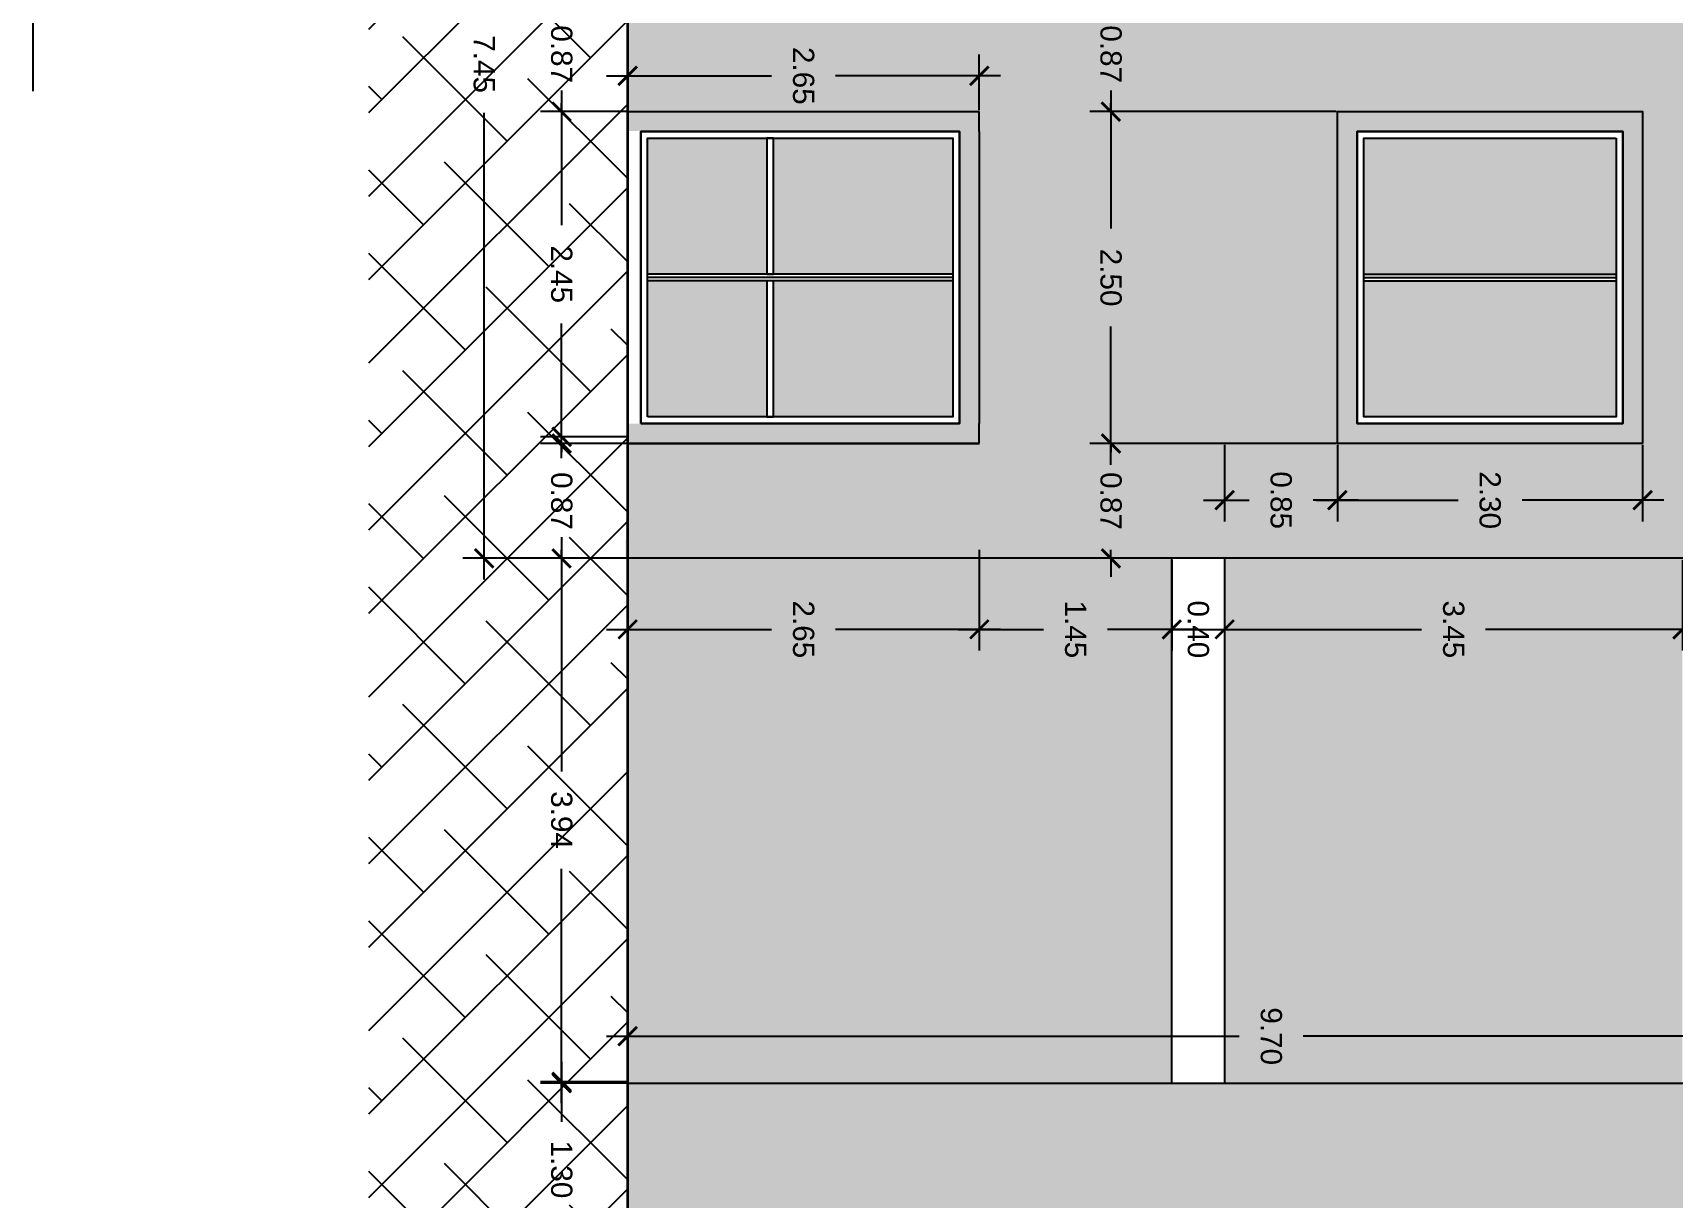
# Model space of a CAD drawing. Header units: metres. Extents: x 2618 to 2886, y 1654 to 1931.
# Drawn here: x 2618.39 to 2630.75, y 1786.74 to 1795.52 of the extents above; entities that cross this region are included whole.
import ezdxf

# ---------------------------------------------------------------- set-up
doc = ezdxf.new("R2010")
doc.units = ezdxf.units.M
doc.header["$PDMODE"] = 35
doc.linetypes.add('HIDDEN', pattern=[9.525, 6.35, -3.175])
for name, color, linetype in [('A-ANNO-DIMS-0100', 2, 'Continuous'), ('A-ANNO-TEXT', 3, 'Continuous'), ('A-ELEV0', 7, 'Continuous'), ('A-ELEV3', 2, 'Continuous'), ('A-ELEV5', 5, 'Continuous'), ('A-PATT+', 8, 'Continuous')]:
    doc.layers.add(name, color=color, linetype=linetype)
doc.styles.add('ACABADOS', font='arial.ttf')
doc.dimstyles.new('100', dxfattribs={"dimtxt": 0.16, "dimasz": 0.14, "dimexe": 0.16, "dimexo": 0.01, "dimgap": 0.16, "dimtad": 0, "dimtih": 1, "dimtoh": 1, "dimzin": 1, "dimdsep": 46, "dimtxsty": 'ACABADOS', "dimblk": 'ARCHTICK', "dimcen": 0.16, "dimdle": 0.16, "dimclrd": 1, "dimclre": 8, "dimclrt": 2, "dimadec": 1, "dimazin": 0, "dimtp": 1.2, "dimtm": 0.6, "dimtfac": 1, "dimtix": 1, "dimtmove": 2, "dimatfit": 3, "dimldrblk": 'ARCHTICK', "dimfxl": 1, "dimtolj": 1, "dimtzin": 1, "dimarcsym": 0})

# ---------------------------------------------------------------- blocks, each defined once
blk = doc.blocks.new('A$Cf8c6ff47')
at = {"layer": 'A-ELEV3', "transparency": 33554457}
h = blk.add_hatch(color=256, dxfattribs=at)
h.dxf.hatch_style = 1
h.paths.add_polyline_path([(0.05, -1.125), (0.05, -2.15), (1.95, -2.15), (1.95, -1.125)])
h.paths.add_polyline_path([(1.95, -1.075), (1.95, -0.05), (0.05, -0.05), (0.05, -1.075)])
at = {"layer": 'A-ELEV3'}
for p, q in [((0.05, -1.075), (1.95, -1.075)), ((0.05, -1.1), (1.95, -1.1)), ((0.05, -1.125), (1.95, -1.125))]:
    blk.add_line(p, q, dxfattribs=at)
for points in [[(2, 0), (2, -2.2), (0, -2.2), (0, 0)], [(1.95, -0.05), (1.95, -2.15), (0.05, -2.15), (0.05, -0.05)]]:
    blk.add_lwpolyline(points, close=True, dxfattribs=at)
blk = doc.blocks.new('_ArchTick')
at = {"color": 0, "linetype": 'ByBlock', "const_width": 0.15}
blk.add_lwpolyline([(-0.5, -0.5), (0.5, 0.5)], dxfattribs=at)
blk = doc.blocks.new('*D527')
at = {"layer": 'A-ANNO-DIMS-0100', "color": 8, "linetype": 'HIDDEN', "lineweight": -2, "transparency": 16777216}
for p, q in [((2622.875, 1787.619), (2622.875, 1788.123)), ((2632.574, 1787.619), (2632.574, 1788.123))]:
    blk.add_line(p, q, dxfattribs=at)
at = {"layer": 'A-ANNO-DIMS-0100', "color": 32, "lineweight": -2, "transparency": 16777216}
for p, q in [((2622.715, 1787.963), (2627.483, 1787.963)), ((2632.734, 1787.963), (2627.966, 1787.963))]:
    blk.add_line(p, q, dxfattribs=at)
at = {"layer": 'Defpoints', "color": 0, "transparency": 16777216}
for p in [(2632.574, 1787.963), (2622.875, 1787.609, 0), (2632.574, 1787.609, 0)]:
    blk.add_point(p, dxfattribs=at)
at = {"layer": 'A-ANNO-DIMS-0100', "color": 32, "lineweight": -2, "transparency": 16777216, "xscale": 0.14, "yscale": 0.14, "zscale": 0.14, "rotation": 180}
blk.add_blockref('_ArchTick', (2622.875, 1787.963), dxfattribs=at)
at = {"layer": 'A-ANNO-DIMS-0100', "color": 32, "lineweight": -2, "transparency": 16777216, "xscale": 0.14, "yscale": 0.14, "zscale": 0.14}
blk.add_blockref('_ArchTick', (2632.574, 1787.963), dxfattribs=at)
at = {"layer": 'A-ANNO-DIMS-0100', "transparency": 16777216, "insert": (2627.725, 1787.963), "char_height": 0.16, "attachment_point": 5, "rotation": 270, "style": 'ACABADOS'}
blk.add_mtext('\\A1;9.70', dxfattribs=at)
blk = doc.blocks.new('*D528')
at = {"layer": 'A-ANNO-DIMS-0100', "color": 8, "linetype": 'HIDDEN', "lineweight": -2, "transparency": 16777216}
for p, q in [((2625.525, 1791.626), (2625.525, 1790.868)), ((2622.875, 1791.548), (2622.875, 1790.868))]:
    blk.add_line(p, q, dxfattribs=at)
at = {"layer": 'A-ANNO-DIMS-0100', "color": 32, "lineweight": -2, "transparency": 16777216}
for p, q in [((2622.715, 1791.028), (2623.958, 1791.028)), ((2625.685, 1791.028), (2624.442, 1791.028))]:
    blk.add_line(p, q, dxfattribs=at)
at = {"layer": 'Defpoints', "color": 0, "transparency": 16777216}
for p in [(2625.525, 1791.636, 0), (2622.875, 1791.558, 0), (2625.525, 1791.028)]:
    blk.add_point(p, dxfattribs=at)
at = {"layer": 'A-ANNO-DIMS-0100', "color": 32, "lineweight": -2, "transparency": 16777216, "xscale": 0.14, "yscale": 0.14, "zscale": 0.14, "rotation": 180}
blk.add_blockref('_ArchTick', (2622.875, 1791.028), dxfattribs=at)
at = {"layer": 'A-ANNO-DIMS-0100', "color": 32, "lineweight": -2, "transparency": 16777216, "xscale": 0.14, "yscale": 0.14, "zscale": 0.14}
blk.add_blockref('_ArchTick', (2625.525, 1791.028), dxfattribs=at)
at = {"layer": 'A-ANNO-DIMS-0100', "transparency": 16777216, "insert": (2624.2, 1791.028), "char_height": 0.16, "attachment_point": 5, "rotation": 270, "style": 'ACABADOS'}
blk.add_mtext('\\A1;2.65', dxfattribs=at)
blk = doc.blocks.new('*D539')
at = {"layer": 'A-ANNO-DIMS-0100', "color": 8, "linetype": 'HIDDEN', "lineweight": -2, "transparency": 16777216}
for p, q in [((2625.525, 1791.548), (2625.525, 1790.868)), ((2626.975, 1791.548), (2626.975, 1790.868))]:
    blk.add_line(p, q, dxfattribs=at)
at = {"layer": 'A-ANNO-DIMS-0100', "color": 32, "lineweight": -2, "transparency": 16777216}
for p, q in [((2625.365, 1791.028), (2626.008, 1791.028)), ((2627.135, 1791.028), (2626.492, 1791.028))]:
    blk.add_line(p, q, dxfattribs=at)
at = {"layer": 'Defpoints', "color": 0, "transparency": 16777216}
for p in [(2625.525, 1791.558), (2626.975, 1791.558, 0), (2626.975, 1791.028)]:
    blk.add_point(p, dxfattribs=at)
at = {"layer": 'A-ANNO-DIMS-0100', "color": 32, "lineweight": -2, "transparency": 16777216, "xscale": 0.14, "yscale": 0.14, "zscale": 0.14, "rotation": 180}
blk.add_blockref('_ArchTick', (2625.525, 1791.028), dxfattribs=at)
at = {"layer": 'A-ANNO-DIMS-0100', "color": 32, "lineweight": -2, "transparency": 16777216, "xscale": 0.14, "yscale": 0.14, "zscale": 0.14}
blk.add_blockref('_ArchTick', (2626.975, 1791.028), dxfattribs=at)
at = {"layer": 'A-ANNO-DIMS-0100', "transparency": 16777216, "insert": (2626.25, 1791.028), "char_height": 0.16, "attachment_point": 5, "rotation": 270, "style": 'ACABADOS'}
blk.add_mtext('\\A1;1.45', dxfattribs=at)
blk = doc.blocks.new('*D540')
at = {"layer": 'A-ANNO-DIMS-0100', "color": 8, "linetype": 'HIDDEN', "lineweight": -2, "transparency": 16777216}
for p, q in [((2626.975, 1791.551), (2626.975, 1790.868)), ((2627.374, 1791.551), (2627.374, 1790.868))]:
    blk.add_line(p, q, dxfattribs=at)
at = {"layer": 'A-ANNO-DIMS-0100', "color": 32, "lineweight": -2, "transparency": 16777216}
for p, q in [((2626.975, 1791.028), (2626.835, 1791.028)), ((2626.975, 1791.028), (2627.374, 1791.028)), ((2627.374, 1791.028), (2627.514, 1791.028))]:
    blk.add_line(p, q, dxfattribs=at)
at = {"layer": 'Defpoints', "color": 0, "transparency": 16777216}
for p in [(2626.975, 1791.561, 0), (2627.374, 1791.561, 0), (2627.374, 1791.028)]:
    blk.add_point(p, dxfattribs=at)
at = {"layer": 'A-ANNO-DIMS-0100', "color": 32, "lineweight": -2, "transparency": 16777216, "xscale": 0.14, "yscale": 0.14, "zscale": 0.14}
blk.add_blockref('_ArchTick', (2626.975, 1791.028), dxfattribs=at)
at = {"layer": 'A-ANNO-DIMS-0100', "color": 32, "lineweight": -2, "transparency": 16777216, "xscale": 0.14, "yscale": 0.14, "zscale": 0.14, "rotation": 180}
blk.add_blockref('_ArchTick', (2627.374, 1791.028), dxfattribs=at)
at = {"layer": 'A-ANNO-DIMS-0100', "transparency": 16777216, "insert": (2627.175, 1791.028), "char_height": 0.16, "attachment_point": 5, "rotation": 270, "style": 'ACABADOS'}
blk.add_mtext('\\A1;0.40', dxfattribs=at)
blk = doc.blocks.new('*D541')
at = {"layer": 'A-ANNO-DIMS-0100', "color": 8, "linetype": 'HIDDEN', "lineweight": -2, "transparency": 16777216}
for p, q in [((2627.374, 1791.551), (2627.374, 1790.868)), ((2630.824, 1791.551), (2630.824, 1790.868))]:
    blk.add_line(p, q, dxfattribs=at)
at = {"layer": 'A-ANNO-DIMS-0100', "color": 32, "lineweight": -2, "transparency": 16777216}
for p, q in [((2627.214, 1791.028), (2628.858, 1791.028)), ((2630.984, 1791.028), (2629.341, 1791.028))]:
    blk.add_line(p, q, dxfattribs=at)
at = {"layer": 'Defpoints', "color": 0, "transparency": 16777216}
for p in [(2627.374, 1791.561, 0), (2630.824, 1791.561, 0), (2630.824, 1791.028)]:
    blk.add_point(p, dxfattribs=at)
at = {"layer": 'A-ANNO-DIMS-0100', "color": 32, "lineweight": -2, "transparency": 16777216, "xscale": 0.14, "yscale": 0.14, "zscale": 0.14, "rotation": 180}
blk.add_blockref('_ArchTick', (2627.374, 1791.028), dxfattribs=at)
at = {"layer": 'A-ANNO-DIMS-0100', "color": 32, "lineweight": -2, "transparency": 16777216, "xscale": 0.14, "yscale": 0.14, "zscale": 0.14}
blk.add_blockref('_ArchTick', (2630.824, 1791.028), dxfattribs=at)
at = {"layer": 'A-ANNO-DIMS-0100', "transparency": 16777216, "insert": (2629.099, 1791.028), "char_height": 0.16, "attachment_point": 5, "rotation": 270, "style": 'ACABADOS'}
blk.add_mtext('\\A1;3.45', dxfattribs=at)
blk = doc.blocks.new('*D550')
at = {"layer": 'A-ANNO-DIMS-0100', "color": 32, "lineweight": -2, "transparency": 16777216}
for p, q in [((2622.377, 1791.723), (2622.377, 1789.958)), ((2622.377, 1787.459), (2622.377, 1789.223))]:
    blk.add_line(p, q, dxfattribs=at)
at = {"layer": 'A-ANNO-DIMS-0100', "color": 8, "linetype": 'HIDDEN', "lineweight": -2, "transparency": 16777216}
for p, q in [((2622.865, 1791.563), (2622.217, 1791.563)), ((2622.865, 1787.619), (2622.217, 1787.619))]:
    blk.add_line(p, q, dxfattribs=at)
at = {"layer": 'Defpoints', "color": 0, "transparency": 16777216}
for p in [(2622.377, 1791.563), (2622.875, 1791.563, 0), (2622.875, 1787.619)]:
    blk.add_point(p, dxfattribs=at)
at = {"layer": 'A-ANNO-DIMS-0100', "color": 32, "lineweight": -2, "transparency": 16777216, "xscale": 0.14, "yscale": 0.14, "zscale": 0.14}
for p, rotation in [((2622.377, 1791.563), 90), ((2622.377, 1787.619), 270)]:
    blk.add_blockref('_ArchTick', p, dxfattribs=dict(at, rotation=rotation))
at = {"layer": 'A-ANNO-DIMS-0100', "transparency": 16777216, "insert": (2622.377, 1789.591), "char_height": 0.16, "attachment_point": 5, "rotation": 270, "style": 'ACABADOS'}
blk.add_mtext('\\A1;3.94', dxfattribs=at)
blk = doc.blocks.new('*D551')
at = {"layer": 'A-ANNO-DIMS-0100', "color": 32, "lineweight": -2, "transparency": 16777216}
for p, q in [((2622.377, 1787.769), (2622.377, 1787.319)), ((2622.377, 1786.149), (2622.377, 1786.599))]:
    blk.add_line(p, q, dxfattribs=at)
at = {"layer": 'A-ANNO-DIMS-0100', "color": 8, "linetype": 'HIDDEN', "lineweight": -2, "transparency": 16777216}
for p, q in [((2622.865, 1787.609), (2622.217, 1787.609)), ((2622.865, 1786.309), (2622.217, 1786.309))]:
    blk.add_line(p, q, dxfattribs=at)
at = {"layer": 'Defpoints', "color": 0, "transparency": 16777216}
for p in [(2622.875, 1787.609, 0), (2622.377, 1786.309), (2622.875, 1786.309, 0)]:
    blk.add_point(p, dxfattribs=at)
at = {"layer": 'A-ANNO-DIMS-0100', "color": 32, "lineweight": -2, "transparency": 16777216, "xscale": 0.14, "yscale": 0.14, "zscale": 0.14}
for p, rotation in [((2622.377, 1787.609), 90), ((2622.377, 1786.309), 270)]:
    blk.add_blockref('_ArchTick', p, dxfattribs=dict(at, rotation=rotation))
at = {"layer": 'A-ANNO-DIMS-0100', "transparency": 16777216, "insert": (2622.377, 1786.959), "char_height": 0.16, "attachment_point": 5, "rotation": 270, "style": 'ACABADOS'}
blk.add_mtext('\\A1;1.30', dxfattribs=at)
blk = doc.blocks.new('*D561')
at = {"layer": 'A-ANNO-DIMS-0100', "color": 32, "lineweight": -2, "transparency": 16777216}
for p, q in [((2626.517, 1795.793), (2626.517, 1795.933)), ((2626.517, 1795.793), (2626.517, 1795.728)), ((2626.517, 1794.928), (2626.517, 1794.993)), ((2626.517, 1794.928), (2626.517, 1794.788))]:
    blk.add_line(p, q, dxfattribs=at)
at = {"layer": 'A-ANNO-DIMS-0100', "color": 8, "linetype": 'HIDDEN', "lineweight": -2, "transparency": 16777216}
for p, q in [((2628.214, 1795.793), (2626.357, 1795.793)), ((2628.214, 1794.928), (2626.357, 1794.928))]:
    blk.add_line(p, q, dxfattribs=at)
at = {"layer": 'Defpoints', "color": 0, "transparency": 16777216}
for p in [(2628.224, 1795.793, 0), (2626.517, 1794.928), (2628.224, 1794.928)]:
    blk.add_point(p, dxfattribs=at)
at = {"layer": 'A-ANNO-DIMS-0100', "color": 32, "lineweight": -2, "transparency": 16777216, "xscale": 0.14, "yscale": 0.14, "zscale": 0.14}
for p, rotation in [((2626.517, 1795.793), 270), ((2626.517, 1794.928), 90)]:
    blk.add_blockref('_ArchTick', p, dxfattribs=dict(at, rotation=rotation))
at = {"layer": 'A-ANNO-DIMS-0100', "transparency": 16777216, "insert": (2626.517, 1795.361), "char_height": 0.16, "attachment_point": 5, "rotation": 270, "style": 'ACABADOS'}
blk.add_mtext('\\A1;0.87', dxfattribs=at)
blk = doc.blocks.new('*D562')
at = {"layer": 'A-ANNO-DIMS-0100', "color": 32, "lineweight": -2, "transparency": 16777216}
for p, q in [((2626.517, 1795.088), (2626.517, 1794.047)), ((2626.517, 1792.268), (2626.517, 1793.309))]:
    blk.add_line(p, q, dxfattribs=at)
at = {"layer": 'A-ANNO-DIMS-0100', "color": 8, "linetype": 'HIDDEN', "lineweight": -2, "transparency": 16777216}
for p, q in [((2628.214, 1794.928), (2626.357, 1794.928)), ((2628.214, 1792.428), (2626.357, 1792.428))]:
    blk.add_line(p, q, dxfattribs=at)
at = {"layer": 'Defpoints', "color": 0, "transparency": 16777216}
for p in [(2628.224, 1794.928), (2626.517, 1792.428), (2628.224, 1792.428)]:
    blk.add_point(p, dxfattribs=at)
at = {"layer": 'A-ANNO-DIMS-0100', "color": 32, "lineweight": -2, "transparency": 16777216, "xscale": 0.14, "yscale": 0.14, "zscale": 0.14}
for p, rotation in [((2626.517, 1794.928), 90), ((2626.517, 1792.428), 270)]:
    blk.add_blockref('_ArchTick', p, dxfattribs=dict(at, rotation=rotation))
at = {"layer": 'A-ANNO-DIMS-0100', "transparency": 16777216, "insert": (2626.517, 1793.678), "char_height": 0.16, "attachment_point": 5, "rotation": 270, "style": 'ACABADOS'}
blk.add_mtext('\\A1;2.50', dxfattribs=at)
blk = doc.blocks.new('*D563')
at = {"layer": 'A-ANNO-DIMS-0100', "color": 32, "lineweight": -2, "transparency": 16777216}
for p, q in [((2626.517, 1792.428), (2626.517, 1792.568)), ((2626.517, 1792.428), (2626.517, 1792.363)), ((2626.517, 1791.563), (2626.517, 1791.628)), ((2626.517, 1791.563), (2626.517, 1791.423))]:
    blk.add_line(p, q, dxfattribs=at)
at = {"layer": 'A-ANNO-DIMS-0100', "color": 8, "linetype": 'HIDDEN', "lineweight": -2, "transparency": 16777216}
for p, q in [((2628.214, 1792.428), (2626.357, 1792.428)), ((2626.965, 1791.563), (2626.357, 1791.563))]:
    blk.add_line(p, q, dxfattribs=at)
at = {"layer": 'Defpoints', "color": 0, "transparency": 16777216}
for p in [(2628.224, 1792.428), (2626.517, 1791.563), (2626.975, 1791.563)]:
    blk.add_point(p, dxfattribs=at)
at = {"layer": 'A-ANNO-DIMS-0100', "color": 32, "lineweight": -2, "transparency": 16777216, "xscale": 0.14, "yscale": 0.14, "zscale": 0.14}
for p, rotation in [((2626.517, 1792.428), 270), ((2626.517, 1791.563), 90)]:
    blk.add_blockref('_ArchTick', p, dxfattribs=dict(at, rotation=rotation))
at = {"layer": 'A-ANNO-DIMS-0100', "transparency": 16777216, "insert": (2626.517, 1791.995), "char_height": 0.16, "attachment_point": 5, "rotation": 270, "style": 'ACABADOS'}
blk.add_mtext('\\A1;0.87', dxfattribs=at)
blk = doc.blocks.new('*D566')
at = {"layer": 'A-ANNO-DIMS-0100', "color": 32, "lineweight": -2, "transparency": 16777216}
for p, q in [((2621.793, 1799.169), (2621.793, 1795.653)), ((2621.793, 1791.403), (2621.793, 1794.918))]:
    blk.add_line(p, q, dxfattribs=at)
at = {"layer": 'A-ANNO-DIMS-0100', "color": 8, "linetype": 'HIDDEN', "lineweight": -2, "transparency": 16777216}
for p, q in [((2622.865, 1799.009), (2621.633, 1799.009)), ((2622.865, 1791.563), (2621.633, 1791.563))]:
    blk.add_line(p, q, dxfattribs=at)
at = {"layer": 'Defpoints', "color": 0, "transparency": 16777216}
for p in [(2622.875, 1799.009, 0), (2621.793, 1791.563), (2622.875, 1791.563, 0)]:
    blk.add_point(p, dxfattribs=at)
at = {"layer": 'A-ANNO-DIMS-0100', "color": 32, "lineweight": -2, "transparency": 16777216, "xscale": 0.14, "yscale": 0.14, "zscale": 0.14}
for p, rotation in [((2621.793, 1799.009), 90), ((2621.793, 1791.563), 270)]:
    blk.add_blockref('_ArchTick', p, dxfattribs=dict(at, rotation=rotation))
at = {"layer": 'A-ANNO-DIMS-0100', "transparency": 16777216, "insert": (2621.793, 1795.286), "char_height": 0.16, "attachment_point": 5, "rotation": 270, "style": 'ACABADOS'}
blk.add_mtext('\\A1;7.45', dxfattribs=at)
blk = doc.blocks.new('*D674')
at = {"layer": 'A-ANNO-DIMS-0100', "color": 8, "linetype": 'HIDDEN', "lineweight": -2, "transparency": 16777216}
for p, q in [((2627.374, 1792.418), (2627.374, 1791.841)), ((2628.224, 1792.418), (2628.224, 1791.841))]:
    blk.add_line(p, q, dxfattribs=at)
at = {"layer": 'A-ANNO-DIMS-0100', "color": 32, "lineweight": -2, "transparency": 16777216}
for p, q in [((2627.214, 1792.001), (2627.558, 1792.001)), ((2628.384, 1792.001), (2628.041, 1792.001))]:
    blk.add_line(p, q, dxfattribs=at)
at = {"layer": 'Defpoints', "color": 0, "transparency": 16777216}
for p in [(2627.374, 1792.428), (2628.224, 1792.428, 0), (2628.224, 1792.001)]:
    blk.add_point(p, dxfattribs=at)
at = {"layer": 'A-ANNO-DIMS-0100', "color": 32, "lineweight": -2, "transparency": 16777216, "xscale": 0.14, "yscale": 0.14, "zscale": 0.14, "rotation": 180}
blk.add_blockref('_ArchTick', (2627.374, 1792.001), dxfattribs=at)
at = {"layer": 'A-ANNO-DIMS-0100', "color": 32, "lineweight": -2, "transparency": 16777216, "xscale": 0.14, "yscale": 0.14, "zscale": 0.14}
blk.add_blockref('_ArchTick', (2628.224, 1792.001), dxfattribs=at)
at = {"layer": 'A-ANNO-DIMS-0100', "transparency": 16777216, "insert": (2627.799, 1792.001), "char_height": 0.16, "attachment_point": 5, "rotation": 270, "style": 'ACABADOS'}
blk.add_mtext('\\A1;0.85', dxfattribs=at)
blk = doc.blocks.new('*D675')
at = {"layer": 'A-ANNO-DIMS-0100', "color": 8, "linetype": 'HIDDEN', "lineweight": -2, "transparency": 16777216}
for p, q in [((2628.224, 1792.418), (2628.224, 1791.841)), ((2630.524, 1792.418), (2630.524, 1791.841))]:
    blk.add_line(p, q, dxfattribs=at)
at = {"layer": 'A-ANNO-DIMS-0100', "color": 32, "lineweight": -2, "transparency": 16777216}
for p, q in [((2628.064, 1792.001), (2629.133, 1792.001)), ((2630.684, 1792.001), (2629.616, 1792.001))]:
    blk.add_line(p, q, dxfattribs=at)
at = {"layer": 'Defpoints', "color": 0, "transparency": 16777216}
for p in [(2628.224, 1792.428), (2630.524, 1792.428, 0), (2630.524, 1792.001)]:
    blk.add_point(p, dxfattribs=at)
at = {"layer": 'A-ANNO-DIMS-0100', "color": 32, "lineweight": -2, "transparency": 16777216, "xscale": 0.14, "yscale": 0.14, "zscale": 0.14, "rotation": 180}
blk.add_blockref('_ArchTick', (2628.224, 1792.001), dxfattribs=at)
at = {"layer": 'A-ANNO-DIMS-0100', "color": 32, "lineweight": -2, "transparency": 16777216, "xscale": 0.14, "yscale": 0.14, "zscale": 0.14}
blk.add_blockref('_ArchTick', (2630.524, 1792.001), dxfattribs=at)
at = {"layer": 'A-ANNO-DIMS-0100', "transparency": 16777216, "insert": (2629.374, 1792.001), "char_height": 0.16, "attachment_point": 5, "rotation": 270, "style": 'ACABADOS'}
blk.add_mtext('\\A1;2.30', dxfattribs=at)
blk = doc.blocks.new('*D690')
at = {"layer": 'A-ANNO-DIMS-0100', "color": 8, "linetype": 'HIDDEN', "lineweight": -2, "transparency": 16777216}
for p, q in [((2622.875, 1794.938), (2622.875, 1795.358)), ((2625.525, 1794.938), (2625.525, 1795.358))]:
    blk.add_line(p, q, dxfattribs=at)
at = {"layer": 'A-ANNO-DIMS-0100', "color": 32, "lineweight": -2, "transparency": 16777216}
for p, q in [((2622.715, 1795.198), (2623.958, 1795.198)), ((2625.685, 1795.198), (2624.442, 1795.198))]:
    blk.add_line(p, q, dxfattribs=at)
at = {"layer": 'Defpoints', "color": 0, "transparency": 16777216}
for p in [(2625.525, 1795.198), (2622.875, 1794.928, 0), (2625.525, 1794.928, 0)]:
    blk.add_point(p, dxfattribs=at)
at = {"layer": 'A-ANNO-DIMS-0100', "color": 32, "lineweight": -2, "transparency": 16777216, "xscale": 0.14, "yscale": 0.14, "zscale": 0.14, "rotation": 180}
blk.add_blockref('_ArchTick', (2622.875, 1795.198), dxfattribs=at)
at = {"layer": 'A-ANNO-DIMS-0100', "color": 32, "lineweight": -2, "transparency": 16777216, "xscale": 0.14, "yscale": 0.14, "zscale": 0.14}
blk.add_blockref('_ArchTick', (2625.525, 1795.198), dxfattribs=at)
at = {"layer": 'A-ANNO-DIMS-0100', "transparency": 16777216, "insert": (2624.2, 1795.198), "char_height": 0.16, "attachment_point": 5, "rotation": 270, "style": 'ACABADOS'}
blk.add_mtext('\\A1;2.65', dxfattribs=at)
blk = doc.blocks.new('*D693')
at = {"layer": 'A-ANNO-DIMS-0100', "color": 32, "lineweight": -2, "transparency": 16777216}
for p, q in [((2622.377, 1792.428), (2622.377, 1792.568)), ((2622.377, 1792.428), (2622.377, 1792.363)), ((2622.377, 1791.563), (2622.377, 1791.628)), ((2622.377, 1791.563), (2622.377, 1791.423))]:
    blk.add_line(p, q, dxfattribs=at)
at = {"layer": 'A-ANNO-DIMS-0100', "color": 8, "linetype": 'HIDDEN', "lineweight": -2, "transparency": 16777216}
for p, q in [((2622.865, 1792.428), (2622.217, 1792.428)), ((2622.865, 1791.563), (2622.217, 1791.563))]:
    blk.add_line(p, q, dxfattribs=at)
at = {"layer": 'Defpoints', "color": 0, "transparency": 16777216}
for p in [(2622.377, 1792.428), (2622.875, 1792.428, 0), (2622.875, 1791.563, 0)]:
    blk.add_point(p, dxfattribs=at)
at = {"layer": 'A-ANNO-DIMS-0100', "color": 32, "lineweight": -2, "transparency": 16777216, "xscale": 0.14, "yscale": 0.14, "zscale": 0.14}
for p, rotation in [((2622.377, 1792.428), 270), ((2622.377, 1791.563), 90)]:
    blk.add_blockref('_ArchTick', p, dxfattribs=dict(at, rotation=rotation))
at = {"layer": 'A-ANNO-DIMS-0100', "transparency": 16777216, "insert": (2622.377, 1791.995), "char_height": 0.16, "attachment_point": 5, "rotation": 270, "style": 'ACABADOS'}
blk.add_mtext('\\A1;0.87', dxfattribs=at)
blk = doc.blocks.new('*D694')
at = {"layer": 'A-ANNO-DIMS-0100', "color": 32, "lineweight": -2, "transparency": 16777216}
for p, q in [((2622.377, 1795.088), (2622.377, 1794.073)), ((2622.377, 1792.318), (2622.377, 1793.333))]:
    blk.add_line(p, q, dxfattribs=at)
at = {"layer": 'A-ANNO-DIMS-0100', "color": 8, "linetype": 'HIDDEN', "lineweight": -2, "transparency": 16777216}
for p, q in [((2622.865, 1794.928), (2622.217, 1794.928)), ((2622.865, 1792.478), (2622.217, 1792.478))]:
    blk.add_line(p, q, dxfattribs=at)
at = {"layer": 'Defpoints', "color": 0, "transparency": 16777216}
for p in [(2622.377, 1794.928), (2622.875, 1794.928), (2622.875, 1792.478)]:
    blk.add_point(p, dxfattribs=at)
at = {"layer": 'A-ANNO-DIMS-0100', "color": 32, "lineweight": -2, "transparency": 16777216, "xscale": 0.14, "yscale": 0.14, "zscale": 0.14}
for p, rotation in [((2622.377, 1794.928), 90), ((2622.377, 1792.478), 270)]:
    blk.add_blockref('_ArchTick', p, dxfattribs=dict(at, rotation=rotation))
at = {"layer": 'A-ANNO-DIMS-0100', "transparency": 16777216, "insert": (2622.377, 1793.703), "char_height": 0.16, "attachment_point": 5, "rotation": 270, "style": 'ACABADOS'}
blk.add_mtext('\\A1;2.45', dxfattribs=at)
blk = doc.blocks.new('*D695')
at = {"layer": 'A-ANNO-DIMS-0100', "color": 32, "lineweight": -2, "transparency": 16777216}
for p, q in [((2622.377, 1795.793), (2622.377, 1795.933)), ((2622.377, 1795.793), (2622.377, 1795.728)), ((2622.377, 1794.928), (2622.377, 1794.993)), ((2622.377, 1794.928), (2622.377, 1794.788))]:
    blk.add_line(p, q, dxfattribs=at)
at = {"layer": 'A-ANNO-DIMS-0100', "color": 8, "linetype": 'HIDDEN', "lineweight": -2, "transparency": 16777216}
for p, q in [((2622.865, 1795.793), (2622.217, 1795.793)), ((2622.865, 1794.928), (2622.217, 1794.928))]:
    blk.add_line(p, q, dxfattribs=at)
at = {"layer": 'Defpoints', "color": 0, "transparency": 16777216}
for p in [(2622.377, 1795.793), (2622.875, 1795.793, 0), (2622.875, 1794.928, 0)]:
    blk.add_point(p, dxfattribs=at)
at = {"layer": 'A-ANNO-DIMS-0100', "color": 32, "lineweight": -2, "transparency": 16777216, "xscale": 0.14, "yscale": 0.14, "zscale": 0.14}
for p, rotation in [((2622.377, 1795.793), 270), ((2622.377, 1794.928), 90)]:
    blk.add_blockref('_ArchTick', p, dxfattribs=dict(at, rotation=rotation))
at = {"layer": 'A-ANNO-DIMS-0100', "transparency": 16777216, "insert": (2622.377, 1795.361), "char_height": 0.16, "attachment_point": 5, "rotation": 270, "style": 'ACABADOS'}
blk.add_mtext('\\A1;0.87', dxfattribs=at)
blk = doc.blocks.new('A$C24a1790f')
at = {"layer": 'A-ELEV3', "transparency": 33554457}
h = blk.add_hatch(color=256, dxfattribs=at)
h.dxf.hatch_style = 1
h.paths.add_polyline_path([(2.35, -1.075), (2.35, -0.05), (0.05, -0.05), (0.05, -1.075)])
h.paths.add_polyline_path([(0.05, -1.125), (0.05, -2.15), (2.35, -2.15), (2.35, -1.125)])
h.paths.add_polyline_path([(0.95, -0.05), (0.95, -1.075), (1, -1.075), (1, -0.05)])
h.paths.add_polyline_path([(0.95, -1.125), (0.95, -2.15), (1, -2.15), (1, -1.125)])
at = {"layer": 'A-ANNO-DIMS-0100', "elevation": 0}
for points in [[(0.95, -0.05), (0.95, -1.075), (1, -1.075), (1, -0.05)], [(0.95, -1.125), (0.95, -2.15), (1, -2.15), (1, -1.125)]]:
    blk.add_lwpolyline(points, close=True, dxfattribs=at)
at = {"layer": 'A-ELEV3'}
for p, q in [((2.4, -2.2, 0), (2.4, 0, 0)), ((0, 0), (0, -2.2, 0)), ((2.4, 0, 0), (0, 0)), ((2.35, -1.075, 0), (0.05, -1.075, 0)), ((2.35, -1.1, 0), (0.05, -1.1, 0)), ((2.35, -1.125, 0), (0.05, -1.125, 0)), ((0, -2.2, 0), (2.4, -2.2, 0))]:
    blk.add_line(p, q, dxfattribs=at)
at = {"layer": 'A-ELEV3', "elevation": 0}
blk.add_lwpolyline([(0.05, -2.15), (0.05, -0.05), (2.35, -0.05), (2.35, -2.15)], close=True, dxfattribs=at)

msp = doc.modelspace()

# ---------------------------------------------------------------- hatches: boundary and pattern name
at = {"layer": 'A-ELEV0', "true_color": 0xa24744}
h = msp.add_hatch(color=15, dxfattribs=at)
h.dxf.hatch_style = 1
h.paths.add_polyline_path([(2622.875, 1787.609), (2622.875, 1786.309), (2632.574, 1786.309), (2632.574, 1787.609)])
at = {"layer": 'A-ELEV5', "true_color": 0xca8581}
h = msp.add_hatch(color=23, dxfattribs=at)
h.dxf.hatch_style = 1
h.paths.add_polyline_path([(2627.374, 1787.609), (2630.824, 1787.609), (2630.824, 1791.563), (2627.374, 1791.563), (2627.374, 1791.561)], flags=17)
h.paths.add_polyline_path([(2626.975, 1791.561), (2622.875, 1791.561), (2622.875, 1787.609), (2626.975, 1787.609)], flags=17)
h.paths.add_polyline_path([(2633.974, 1791.563), (2632.374, 1791.563), (2631.024, 1791.563), (2631.024, 1787.609), (2632.574, 1787.609), (2632.574, 1786.309), (2629.774, 1786.309), (2629.774, 1785.484), (2622.875, 1785.484), (2622.875, 1784.984), (2633.974, 1784.984)])
at = {"layer": 'A-PATT+', "transparency": 33554513}
h = msp.add_hatch(dxfattribs=at)
h.set_pattern_fill('ANSI38', color=256, scale=0.14, angle=360, style=0)
h.paths.add_polyline_path([(2620.925, 1770.234), (2622.725, 1770.234), (2622.725, 1780.209), (2622.875, 1780.209), (2622.875, 1817.303), (2620.925, 1817.303)])
h = msp.add_hatch(dxfattribs=at)
h.set_pattern_fill('AR-CONC', color=256, scale=0.005, angle=270)
h.set_pattern_definition([(320, (0, 0.7128), (-0.07969543, -0.91092334), [0.09525, -1.04775]), (265, (0, 0.7128), (0.95528423, 0.1762171), [0.0762, -0.83820292]), (10.451445, (-0.0066, 0.6369), (0.87558876, -0.73470624), [0.08095004, -0.89045122]), (316.1842, (0.254, 0.7128), (-0.21021164, -1.3553952), [0.142875, -1.571625]), (6.635558, (0.2365, 0.5999), (1.2371306, -1.18702067), [0.1214251, -1.33567804]), (261.18415, (0.254, 0.7128), (1.2371306, -1.1870207), [0.11429984, -1.25729866]), (291, (0.1905, 0.5858), (-0.51132599, -0.75807196), [0.09525, -1.04775]), (236, (0.1905, 0.5858), (0.92093983, -0.30901014), [0.0762, -0.8382]), (341.451445, (0.1479, 0.5226), (0.40961384, -1.0670821), [0.08095004, -0.8904497]), (307.5, (0, 0.7128), (0.422775194, -0.015443016), [0, -0.82804, 0, -0.8509, 0, -0.841375]), (277.5, (0, 0.7128), (0.500902874, -0.33409831), [0, -0.48514, 0, -0.80899, 0, -0.320675]), (237.5, (5e-17, 0.99602), (-0.02864372, -0.677952976), [0, -0.3175, 0, -0.9906, 0, -1.31445]), (227.5, (8e-17, 1.123), (0.12713246, -0.74064591), [0, -0.41275, 0, -0.65786, 0, -0.93345])])
h.paths.add_polyline_path([(2622.875, 1813.104), (2632.574, 1813.104), (2632.574, 1802.409), (2630.374, 1802.409), (2630.374, 1805.609), (2626.975, 1805.609), (2626.975, 1805.609), (2622.875, 1805.609), (2622.875, 1806.474), (2625.375, 1806.474), (2625.375, 1808.669), (2622.875, 1808.679)])
h.paths.add_polyline_path([(2622.859, 1791.563), (2632.574, 1791.563), (2632.574, 1802.259), (2630.374, 1802.259), (2630.374, 1799.009), (2626.975, 1799.009), (2627.007, 1799.009), (2622.891, 1799.009), (2622.875, 1798.143), (2625.375, 1798.143), (2625.375, 1795.943), (2622.875, 1795.943), (2622.875, 1794.783), (2625.375, 1794.773), (2625.375, 1792.578), (2622.875, 1792.578)])
h.paths.add_polyline_path([(2628.374, 1808.674), (2628.374, 1806.474), (2630.374, 1806.474), (2630.374, 1808.674)], flags=16)
h.paths.add_polyline_path([(2628.374, 1798.143), (2628.374, 1795.943), (2630.375, 1795.943), (2630.375, 1798.143)], flags=16)
h.paths.add_polyline_path([(2628.374, 1794.778), (2628.374, 1792.578), (2630.374, 1792.578), (2630.374, 1794.778)], flags=16)

# ---------------------------------------------------------------- linework, layer by layer
at = {"layer": 'A-ANNO-TEXT'}
msp.add_line((2618.392, 1812.582, 0), (2618.392, 1795.083, 0), dxfattribs=at)
at = {"layer": 'A-ELEV0', "lineweight": 5, "const_width": 0.02, "elevation": 0}
msp.add_lwpolyline([(2622.725, 1770.234), (2622.725, 1780.209), (2622.875, 1780.209), (2622.875, 1817.303)], dxfattribs=at)
at = {"layer": 'A-ELEV3'}
for p, q in [((2622.875, 1794.928, 0), (2625.525, 1794.928, 0)), ((2625.525, 1794.778, 0), (2625.525, 1794.928, 0)), ((2625.525, 1794.778, 0), (2625.525, 1792.578, 0)), ((2625.525, 1792.428, 0), (2625.525, 1792.578, 0)), ((2622.875, 1792.428, 0), (2625.525, 1792.428, 0)), ((2625.525, 1792.428, 0), (2622.875, 1792.428, 0)), ((2626.975, 1787.609, 0), (2626.975, 1791.561, 0)), ((2627.374, 1791.561, 0), (2627.374, 1787.609, 0))]:
    msp.add_line(p, q, dxfattribs=at)
at = {"layer": 'A-ELEV3', "elevation": 0}
for points in [[(2622.875, 1813.104), (2632.574, 1813.104), (2632.574, 1791.563), (2622.875, 1791.563)], [(2622.875, 1787.609), (2632.574, 1787.609), (2632.574, 1786.309), (2622.875, 1786.309)]]:
    msp.add_lwpolyline(points, dxfattribs=at)
for points in [[(2630.524, 1792.428), (2628.224, 1792.428), (2628.224, 1794.928), (2630.524, 1794.928)], [(2622.975, 1792.578), (2622.975, 1794.778), (2625.375, 1794.778), (2625.375, 1792.578)], [(2628.374, 1794.778), (2628.374, 1792.578), (2630.374, 1792.578), (2630.374, 1794.778)]]:
    msp.add_lwpolyline(points, close=True, dxfattribs=at)

# ---------------------------------------------------------------- block references
at = {"layer": 'A-ANNO-DIMS-0100'}
msp.add_blockref('A$C24a1790f', (2622.975, 1794.778, 0), dxfattribs=at)
at = {"layer": 'A-ELEV3'}
msp.add_blockref('A$Cf8c6ff47', (2628.374, 1794.778, 0), dxfattribs=at)

# ---------------------------------------------------------------- dimensions: what is measured, and where the dimension line sits
at = {"layer": 'A-ANNO-DIMS-0100', "color": 32, "true_color": 0xcc6600}
for base, p1, p2, picture, middle in [((2621.793, 1791.563), (2622.875, 1799.009, 0), (2622.875, 1791.563, 0), '*D566', (2621.793, 1795.286)), ((2622.3767, 1795.7931), (2622.8749, 1794.928, 0), (2622.8749, 1795.7931, 0), '*D695', (2622.3767, 1795.3606)), ((2626.5166, 1794.928), (2628.2245, 1795.7933, 0), (2628.2245, 1794.928), '*D561', (2626.5166, 1795.3606)), ((2622.377, 1794.928, 0), (2622.875, 1792.478, 0), (2622.875, 1794.928, 0), '*D694', (2622.377, 1793.703, 0)), ((2626.517, 1792.428), (2628.224, 1794.928), (2628.224, 1792.428), '*D562', (2626.517, 1793.678)), ((2622.3767, 1792.4279), (2622.8748, 1791.5628, 0), (2622.8748, 1792.4279, 0), '*D693', (2622.3767, 1791.9954)), ((2626.5166, 1791.5628), (2628.2245, 1792.428), (2626.9747, 1791.5628), '*D563', (2626.5166, 1791.9954)), ((2622.377, 1791.563), (2622.875, 1787.619), (2622.875, 1791.563, 0), '*D550', (2622.377, 1789.591)), ((2622.377, 1786.309), (2622.875, 1787.609, 0), (2622.875, 1786.309, 0), '*D551', (2622.377, 1786.959))]:
    dim = msp.add_linear_dim(base=base, p1=p1, p2=p2, angle=90, dimstyle='100', override={"dimclrd": 32, "dimclrt": 256}, dxfattribs=at)
    dim.commit()
    dim.dimension.update_dxf_attribs({"geometry": picture, "text_midpoint": middle, "text_rotation": 270})
for base, p1, p2, picture, middle in [((2625.525, 1795.198, 0), (2622.875, 1794.928, 0), (2625.525, 1794.928, 0), '*D690', (2624.2, 1795.198, 0)), ((2628.224, 1792.001), (2627.374, 1792.428), (2628.224, 1792.428, 0), '*D674', (2627.799, 1792.001)), ((2630.524, 1792.001), (2628.224, 1792.428), (2630.524, 1792.428, 0), '*D675', (2629.374, 1792.001)), ((2625.525, 1791.028), (2622.875, 1791.558, 0), (2625.525, 1791.636, 0), '*D528', (2624.2, 1791.028)), ((2626.975, 1791.028), (2625.525, 1791.558), (2626.975, 1791.558, 0), '*D539', (2626.25, 1791.028)), ((2627.374, 1791.028), (2626.975, 1791.561, 0), (2627.374, 1791.561, 0), '*D540', (2627.175, 1791.028)), ((2630.824, 1791.028), (2627.374, 1791.561, 0), (2630.824, 1791.561, 0), '*D541', (2629.099, 1791.028)), ((2632.574, 1787.963), (2622.875, 1787.609, 0), (2632.574, 1787.609, 0), '*D527', (2627.725, 1787.963))]:
    dim = msp.add_linear_dim(base=base, p1=p1, p2=p2, dimstyle='100', override={"dimclrd": 32, "dimclrt": 256}, dxfattribs=at)
    dim.commit()
    dim.dimension.update_dxf_attribs({"geometry": picture, "text_midpoint": middle, "text_rotation": 270})

doc.saveas('drawing.dxf')
